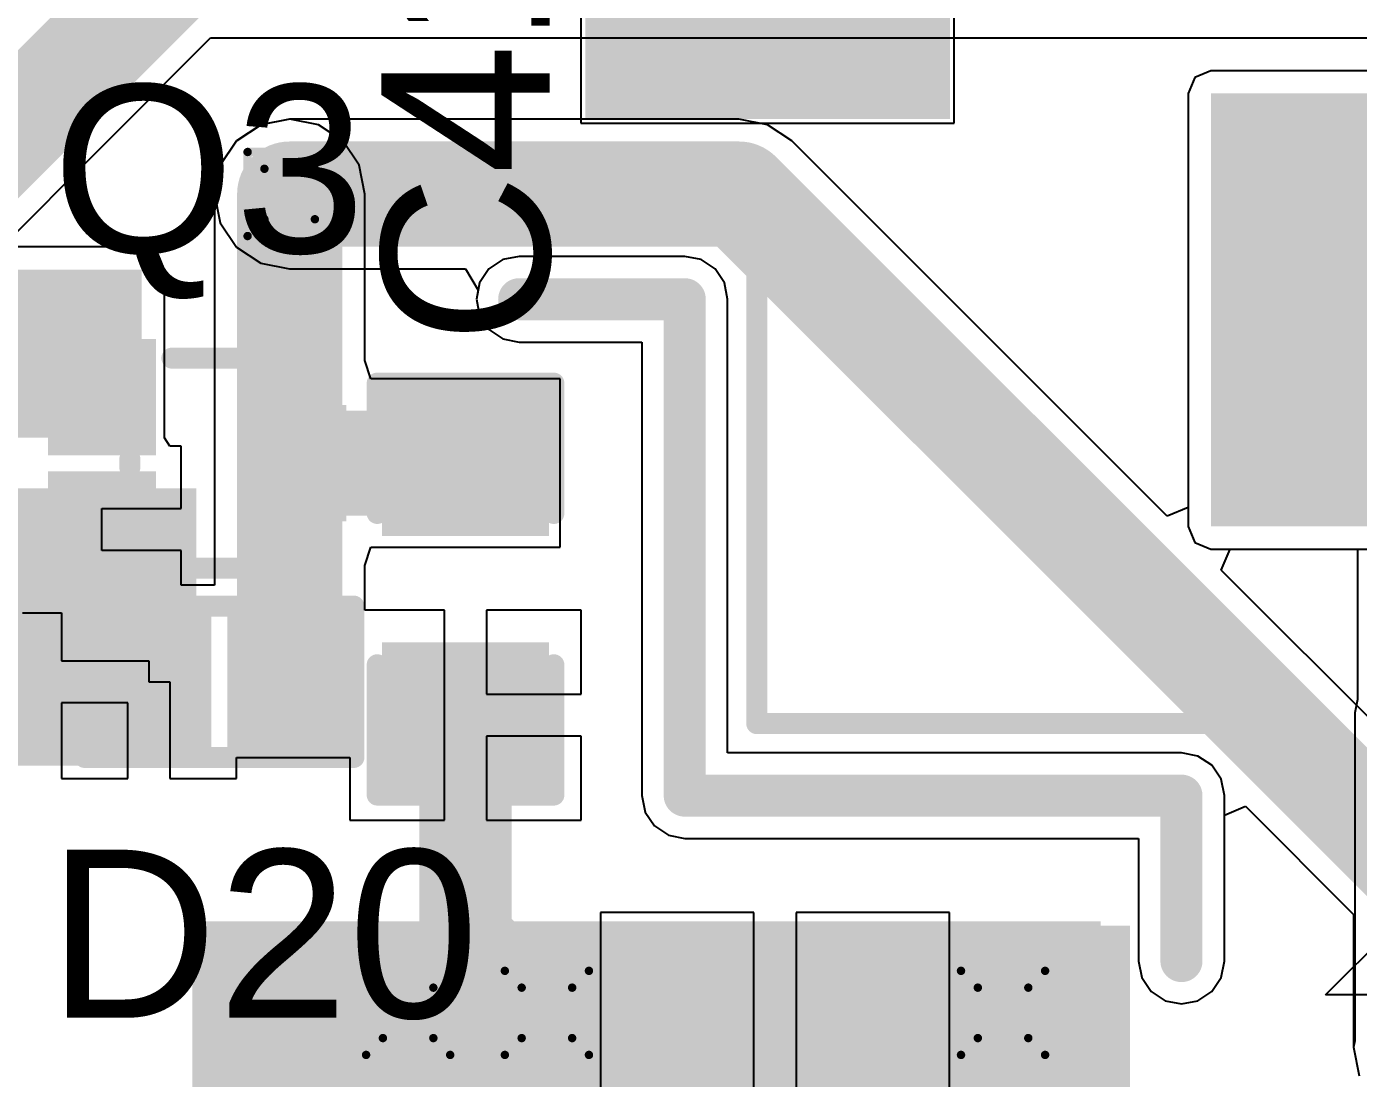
# Model space of a CAD drawing. Header units: inches. Extents: x -0.3 to 9.9, y -0.4 to 5.
# Drawn here: x 0.0566 to 0.3733, y 0.7066 to 0.9568 of the extents above; entities that cross this region are included whole.
import ezdxf

# ---------------------------------------------------------------- set-up
doc = ezdxf.new("R2010")
doc.units = ezdxf.units.IN
doc.header["$MEASUREMENT"] = 0
for name, color, linetype in [('Bottom Layer', 5, 'Continuous'), ('Bottom Solder', 6, 'Continuous'), ('Drill Drawing', 1, 'Continuous'), ('Keep-Out Layer', 6, 'Continuous'), ('Top Layer', 1, 'Continuous'), ('Top Overlay', 2, 'Continuous'), ('Top Paste', 8, 'Continuous'), ('Top Solder', 216, 'Continuous'), ('Via Holes', 16, 'Continuous')]:
    doc.layers.add(name, color=color, linetype=linetype)
doc.styles.add('Arial', font='', dxfattribs={"height": 0.2})
doc.styles.get('Arial').set_extended_font_data('Arial')

# ---------------------------------------------------------------- blocks, each defined once
blk = doc.blocks.new('25SVPF47M_34')
at = {"layer": 'Top Layer'}
for points in [[(-0.04134, -0.0315), (-0.17913, -0.0315), (-0.17913, 0.0315), (-0.04134, 0.0315)], [(0.17913, -0.0315), (0.04134, -0.0315), (0.04134, 0.0315), (0.17913, 0.0315)]]:
    blk.add_hatch(color=1, dxfattribs=at).paths.add_polyline_path(points)
at = {"layer": 'Top Paste'}
for points in [[(-0.04134, -0.0315), (-0.17913, -0.0315), (-0.17913, 0.0315), (-0.04134, 0.0315)], [(0.17913, -0.0315), (0.04134, -0.0315), (0.04134, 0.0315), (0.17913, 0.0315)]]:
    blk.add_hatch(color=8, dxfattribs=at).paths.add_polyline_path(points)
at = {"layer": 'Top Solder'}
for points in [[(-0.03734, -0.0355), (-0.18313, -0.0355), (-0.18313, 0.0355), (-0.03734, 0.0355)], [(0.18313, -0.0355), (0.03734, -0.0355), (0.03734, 0.0355), (0.18313, 0.0355)]]:
    blk.add_hatch(color=216, dxfattribs=at).paths.add_polyline_path(points)
at = {"layer": 'Top Overlay'}
for points in [[(-0.09449, 0.13386, 0.00787, 0.00787, 0), (-0.13386, 0.09449, 0.00787, 0.00787, 0)], [(-0.09449, 0.13386, 0.00787, 0.00787, 0), (0.13386, 0.13386, 0.00787, 0.00787, 0)], [(0.13386, 0.13386, 0.00787, 0.00787, 0), (0.13386, 0.04626, 0.00787, 0.00787, 0)], [(-0.13386, 0.09449, 0.00787, 0.00787, 0), (-0.13386, 0.04626, 0.00787, 0.00787, 0)], [(-0.153, 0.064, 0.005, 0.005, 0), (-0.153, 0.043, 0.005, 0.005, 0)], [(-0.162, 0.053, 0.005, 0.005, 0), (-0.144, 0.053, 0.005, 0.005, 0)], [(-0.13386, -0.04626, 0.00787, 0.00787, 0), (-0.13386, -0.09449, 0.00787, 0.00787, 0)], [(0.13386, -0.04626, 0.00787, 0.00787, 0), (0.13386, -0.13386, 0.00787, 0.00787, 0)], [(-0.13386, -0.09449, 0.00787, 0.00787, 0), (-0.09449, -0.13386, 0.00787, 0.00787, 0)], [(-0.09449, -0.13386, 0.00787, 0.00787, 0), (0.13386, -0.13386, 0.00787, 0.00787, 0)]]:
    blk.add_lwpolyline(points, format="xyseb", dxfattribs=at)
for points in [[(-0.09646, 0.13386, 0.00394, 0.00394, 1), (-0.09252, 0.13386, 0.00394, 0.00394, 1)], [(-0.09646, 0.13386, 0.00394, 0.00394, 1), (-0.09252, 0.13386, 0.00394, 0.00394, 1)], [(0.13189, 0.13386, 0.00394, 0.00394, 1), (0.13583, 0.13386, 0.00394, 0.00394, 1)], [(0.13189, 0.13386, 0.00394, 0.00394, 1), (0.13583, 0.13386, 0.00394, 0.00394, 1)], [(-0.13583, 0.09449, 0.00394, 0.00394, 1), (-0.13189, 0.09449, 0.00394, 0.00394, 1)], [(-0.13583, 0.09449, 0.00394, 0.00394, 1), (-0.13189, 0.09449, 0.00394, 0.00394, 1)], [(-0.15425, 0.064, 0.0025, 0.0025, 1), (-0.15175, 0.064, 0.0025, 0.0025, 1)], [(-0.16325, 0.053, 0.0025, 0.0025, 1), (-0.16075, 0.053, 0.0025, 0.0025, 1)], [(-0.14525, 0.053, 0.0025, 0.0025, 1), (-0.14275, 0.053, 0.0025, 0.0025, 1)], [(-0.13583, 0.04626, 0.00394, 0.00394, 1), (-0.13189, 0.04626, 0.00394, 0.00394, 1)], [(0.13189, 0.04626, 0.00394, 0.00394, 1), (0.13583, 0.04626, 0.00394, 0.00394, 1)], [(-0.15425, 0.043, 0.0025, 0.0025, 1), (-0.15175, 0.043, 0.0025, 0.0025, 1)], [(-0.13583, -0.04626, 0.00394, 0.00394, 1), (-0.13189, -0.04626, 0.00394, 0.00394, 1)], [(0.13189, -0.04626, 0.00394, 0.00394, 1), (0.13583, -0.04626, 0.00394, 0.00394, 1)], [(-0.13583, -0.09449, 0.00394, 0.00394, 1), (-0.13189, -0.09449, 0.00394, 0.00394, 1)], [(-0.13583, -0.09449, 0.00394, 0.00394, 1), (-0.13189, -0.09449, 0.00394, 0.00394, 1)], [(-0.09646, -0.13386, 0.00394, 0.00394, 1), (-0.09252, -0.13386, 0.00394, 0.00394, 1)], [(-0.09646, -0.13386, 0.00394, 0.00394, 1), (-0.09252, -0.13386, 0.00394, 0.00394, 1)], [(0.13189, -0.13386, 0.00394, 0.00394, 1), (0.13583, -0.13386, 0.00394, 0.00394, 1)], [(0.13189, -0.13386, 0.00394, 0.00394, 1), (0.13583, -0.13386, 0.00394, 0.00394, 1)]]:
    blk.add_lwpolyline(points, format="xyseb", close=True, dxfattribs=at)
blk = doc.blocks.new('SIM7000A_35')
at = {"layer": 'Keep-Out Layer'}
blk.add_hatch(color=6, dxfattribs=at).paths.add_polyline_path([(-0.42807, 0.265), (-0.32507, 0.265), (-0.32507, 0.367), (-0.42807, 0.367)])
at = {"layer": 'Top Layer'}
blk.add_hatch(color=1, dxfattribs=at).paths.add_polyline_path([(-0.30276, 0.51181), (-0.30276, 0.43307), (-0.32717, 0.43307), (-0.32717, 0.51181)])
at = {"layer": 'Top Paste'}
blk.add_hatch(color=8, dxfattribs=at).paths.add_polyline_path([(-0.30276, 0.51181), (-0.30276, 0.43307), (-0.32717, 0.43307), (-0.32717, 0.51181)])
at = {"layer": 'Top Solder'}
blk.add_hatch(color=216, dxfattribs=at).paths.add_polyline_path([(-0.29876, 0.51581), (-0.29876, 0.42907), (-0.33117, 0.42907), (-0.33117, 0.51581)])
at = {"layer": 'Keep-Out Layer'}
for points in [[(-0.37402, 0.5315, 0.01, 0.01, 0), (-0.37402, 0.49213, 0.01, 0.01, 0)], [(-0.49213, 0.49213, 0.01, 0.01, 0), (-0.37402, 0.49213, 0.01, 0.01, 0)], [(-0.49213, 0.49213, 0.01, 0.01, 0), (-0.49213, 0.37402, 0.01, 0.01, 0)], [(-0.5315, 0.37402, 0.01, 0.01, 0), (-0.49213, 0.37402, 0.01, 0.01, 0)]]:
    blk.add_lwpolyline(points, format="xyseb", dxfattribs=at)
for points in [[(-0.37652, 0.5315, 0.005, 0.005, 1), (-0.37152, 0.5315, 0.005, 0.005, 1)], [(-0.49463, 0.49213, 0.005, 0.005, 1), (-0.48963, 0.49213, 0.005, 0.005, 1)], [(-0.49463, 0.49213, 0.005, 0.005, 1), (-0.48963, 0.49213, 0.005, 0.005, 1)], [(-0.37652, 0.49213, 0.005, 0.005, 1), (-0.37152, 0.49213, 0.005, 0.005, 1)], [(-0.37652, 0.49213, 0.005, 0.005, 1), (-0.37152, 0.49213, 0.005, 0.005, 1)], [(-0.534, 0.37402, 0.005, 0.005, 1), (-0.529, 0.37402, 0.005, 0.005, 1)], [(-0.49463, 0.37402, 0.005, 0.005, 1), (-0.48963, 0.37402, 0.005, 0.005, 1)], [(-0.49463, 0.37402, 0.005, 0.005, 1), (-0.48963, 0.37402, 0.005, 0.005, 1)]]:
    blk.add_lwpolyline(points, format="xyseb", close=True, dxfattribs=at)
at = {"layer": 'Top Overlay'}
for p, q in [((-0.53954, 0.33978), (-0.51454, 0.31478)), ((-0.53954, 0.28978), (-0.53954, 0.33978))]:
    blk.add_line(p, q, dxfattribs=at)
for points in [[(-0.475, 0.475, 0.005, 0.005, 0), (-0.342, 0.475, 0.005, 0.005, 0)], [(-0.475, 0.475, 0.005, 0.005, 0), (-0.475, 0.341, 0.005, 0.005, 0)]]:
    blk.add_lwpolyline(points, format="xyseb", dxfattribs=at)
for points in [[(-0.47625, 0.475, 0.0025, 0.0025, 1), (-0.47375, 0.475, 0.0025, 0.0025, 1)], [(-0.47625, 0.475, 0.0025, 0.0025, 1), (-0.47375, 0.475, 0.0025, 0.0025, 1)], [(-0.34325, 0.475, 0.0025, 0.0025, 1), (-0.34075, 0.475, 0.0025, 0.0025, 1)], [(-0.47625, 0.341, 0.0025, 0.0025, 1), (-0.47375, 0.341, 0.0025, 0.0025, 1)]]:
    blk.add_lwpolyline(points, format="xyseb", close=True, dxfattribs=at)
blk = doc.blocks.new('SOT_723_105')
at = {"layer": 'Top Layer'}
for points in [[(-0.00984, 0.0315), (0.00984, 0.0315), (0.00984, 0.01378), (-0.00984, 0.01378)], [(-0.02559, -0.01378), (-0.00591, -0.01378), (-0.00591, -0.0315), (-0.02559, -0.0315)], [(0.00591, -0.01378), (0.02559, -0.01378), (0.02559, -0.0315), (0.00591, -0.0315)]]:
    blk.add_hatch(color=1, dxfattribs=at).paths.add_polyline_path(points)
at = {"layer": 'Top Paste'}
for points in [[(-0.00984, 0.0315), (0.00984, 0.0315), (0.00984, 0.01378), (-0.00984, 0.01378)], [(-0.02559, -0.01378), (-0.00591, -0.01378), (-0.00591, -0.0315), (-0.02559, -0.0315)], [(0.00591, -0.01378), (0.02559, -0.01378), (0.02559, -0.0315), (0.00591, -0.0315)]]:
    blk.add_hatch(color=8, dxfattribs=at).paths.add_polyline_path(points)
at = {"layer": 'Top Solder'}
for points in [[(-0.01384, 0.0355), (0.01384, 0.0355), (0.01384, 0.00978), (-0.01384, 0.00978)], [(-0.02959, -0.00978), (-0.00191, -0.00978), (-0.00191, -0.0355), (-0.02959, -0.0355)], [(0.00191, -0.00978), (0.02959, -0.00978), (0.02959, -0.0355), (0.00191, -0.0355)]]:
    blk.add_hatch(color=216, dxfattribs=at).paths.add_polyline_path(points)
at = {"layer": 'Top Overlay'}
for points in [[(-0.015, 0.025, 0.005, 0.005, 0), (-0.025, 0.025, 0.005, 0.005, 0)], [(-0.025, -0.006, 0.005, 0.005, 0), (-0.025, 0.025, 0.005, 0.005, 0)], [(-0.015, 0.025, 0.005, 0.005, 0), (-0.025, 0.025, 0.005, 0.005, 0)], [(-0.025, -0.006, 0.005, 0.005, 0), (-0.025, 0.025, 0.005, 0.005, 0)], [(0.025, 0.025, 0.005, 0.005, 0), (0.015, 0.025, 0.005, 0.005, 0)], [(0.025, -0.006, 0.005, 0.005, 0), (0.025, 0.025, 0.005, 0.005, 0)], [(-0.032, -0.021, 0.005, 0.005, 0), (-0.037, -0.016, 0.005, 0.005, 0)], [(-0.037, -0.026, 0.005, 0.005, 0), (-0.037, -0.016, 0.005, 0.005, 0)], [(0.001, -0.016, 0.005, 0.005, 0), (-0.001, -0.016, 0.005, 0.005, 0)], [(-0.037, -0.026, 0.005, 0.005, 0), (-0.032, -0.021, 0.005, 0.005, 0)]]:
    blk.add_lwpolyline(points, format="xyseb", dxfattribs=at)
for points in [[(-0.02625, 0.025, 0.0025, 0.0025, 1), (-0.02375, 0.025, 0.0025, 0.0025, 1)], [(-0.02625, 0.025, 0.0025, 0.0025, 1), (-0.02375, 0.025, 0.0025, 0.0025, 1)], [(-0.02625, 0.025, 0.0025, 0.0025, 1), (-0.02375, 0.025, 0.0025, 0.0025, 1)], [(-0.02625, 0.025, 0.0025, 0.0025, 1), (-0.02375, 0.025, 0.0025, 0.0025, 1)], [(-0.01625, 0.025, 0.0025, 0.0025, 1), (-0.01375, 0.025, 0.0025, 0.0025, 1)], [(-0.01625, 0.025, 0.0025, 0.0025, 1), (-0.01375, 0.025, 0.0025, 0.0025, 1)], [(0.01375, 0.025, 0.0025, 0.0025, 1), (0.01625, 0.025, 0.0025, 0.0025, 1)], [(0.02375, 0.025, 0.0025, 0.0025, 1), (0.02625, 0.025, 0.0025, 0.0025, 1)], [(0.02375, 0.025, 0.0025, 0.0025, 1), (0.02625, 0.025, 0.0025, 0.0025, 1)], [(-0.02625, -0.006, 0.0025, 0.0025, 1), (-0.02375, -0.006, 0.0025, 0.0025, 1)], [(-0.02625, -0.006, 0.0025, 0.0025, 1), (-0.02375, -0.006, 0.0025, 0.0025, 1)], [(0.02375, -0.006, 0.0025, 0.0025, 1), (0.02625, -0.006, 0.0025, 0.0025, 1)], [(-0.03825, -0.016, 0.0025, 0.0025, 1), (-0.03575, -0.016, 0.0025, 0.0025, 1)], [(-0.03825, -0.016, 0.0025, 0.0025, 1), (-0.03575, -0.016, 0.0025, 0.0025, 1)], [(-0.00225, -0.016, 0.0025, 0.0025, 1), (0.00025, -0.016, 0.0025, 0.0025, 1)], [(-0.00025, -0.016, 0.0025, 0.0025, 1), (0.00225, -0.016, 0.0025, 0.0025, 1)], [(-0.03325, -0.021, 0.0025, 0.0025, 1), (-0.03075, -0.021, 0.0025, 0.0025, 1)], [(-0.03325, -0.021, 0.0025, 0.0025, 1), (-0.03075, -0.021, 0.0025, 0.0025, 1)], [(-0.03825, -0.026, 0.0025, 0.0025, 1), (-0.03575, -0.026, 0.0025, 0.0025, 1)], [(-0.03825, -0.026, 0.0025, 0.0025, 1), (-0.03575, -0.026, 0.0025, 0.0025, 1)]]:
    blk.add_lwpolyline(points, format="xyseb", close=True, dxfattribs=at)
blk = doc.blocks.new('DFN1006_2L__149')
at = {"layer": 'Top Layer'}
for points in [[(-0.02756, 0.01299), (-0.00591, 0.01299), (-0.00591, -0.01299), (-0.02756, -0.01299)], [(0.00591, 0.01299), (0.02756, 0.01299), (0.02756, -0.01299), (0.00591, -0.01299)]]:
    blk.add_hatch(color=1, dxfattribs=at).paths.add_polyline_path(points)
at = {"layer": 'Top Overlay'}
blk.add_hatch(color=2, dxfattribs=at).paths.add_polyline_path([(-0.04499, -0.02), (-0.03199, -0.02), (-0.03199, 0.02), (-0.04499, 0.02)])
at = {"layer": 'Top Paste'}
for points in [[(-0.02756, 0.01299), (-0.00591, 0.01299), (-0.00591, -0.01299), (-0.02756, -0.01299)], [(0.00591, 0.01299), (0.02756, 0.01299), (0.02756, -0.01299), (0.00591, -0.01299)]]:
    blk.add_hatch(color=8, dxfattribs=at).paths.add_polyline_path(points)
at = {"layer": 'Top Solder'}
for points in [[(-0.03156, 0.01699), (-0.00191, 0.01699), (-0.00191, -0.01699), (-0.03156, -0.01699)], [(0.00191, 0.01699), (0.03156, 0.01699), (0.03156, -0.01699), (0.00191, -0.01699)]]:
    blk.add_hatch(color=216, dxfattribs=at).paths.add_polyline_path(points)
at = {"layer": 'Top Overlay'}
for points in [[(-0.032, -0.018, 0.005, 0.005, 0), (-0.032, 0.018, 0.005, 0.005, 0)], [(-0.032, 0.018, 0.005, 0.005, 0), (0.032, 0.018, 0.005, 0.005, 0)], [(0.032, -0.018, 0.005, 0.005, 0), (0.032, 0.018, 0.005, 0.005, 0)], [(-0.032, -0.018, 0.005, 0.005, 0), (0.032, -0.018, 0.005, 0.005, 0)]]:
    blk.add_lwpolyline(points, format="xyseb", dxfattribs=at)
for points in [[(-0.03325, 0.018, 0.0025, 0.0025, 1), (-0.03075, 0.018, 0.0025, 0.0025, 1)], [(-0.03325, 0.018, 0.0025, 0.0025, 1), (-0.03075, 0.018, 0.0025, 0.0025, 1)], [(0.03075, 0.018, 0.0025, 0.0025, 1), (0.03325, 0.018, 0.0025, 0.0025, 1)], [(0.03075, 0.018, 0.0025, 0.0025, 1), (0.03325, 0.018, 0.0025, 0.0025, 1)], [(-0.03325, -0.018, 0.0025, 0.0025, 1), (-0.03075, -0.018, 0.0025, 0.0025, 1)], [(-0.03325, -0.018, 0.0025, 0.0025, 1), (-0.03075, -0.018, 0.0025, 0.0025, 1)], [(0.03075, -0.018, 0.0025, 0.0025, 1), (0.03325, -0.018, 0.0025, 0.0025, 1)], [(0.03075, -0.018, 0.0025, 0.0025, 1), (0.03325, -0.018, 0.0025, 0.0025, 1)]]:
    blk.add_lwpolyline(points, format="xyseb", close=True, dxfattribs=at)
blk = doc.blocks.new('C___0603_179')
at = {"layer": 'Top Layer'}
for points in [[(-0.015, 0.0175), (-0.015, -0.0175), (-0.045, -0.0175), (-0.045, 0.0175)], [(0.045, 0.0175), (0.045, -0.0175), (0.015, -0.0175), (0.015, 0.0175)]]:
    blk.add_hatch(color=1, dxfattribs=at).paths.add_polyline_path(points)
at = {"layer": 'Top Paste'}
for points in [[(-0.015, 0.0175), (-0.015, -0.0175), (-0.045, -0.0175), (-0.045, 0.0175)], [(0.045, 0.0175), (0.045, -0.0175), (0.015, -0.0175), (0.015, 0.0175)]]:
    blk.add_hatch(color=8, dxfattribs=at).paths.add_polyline_path(points)
at = {"layer": 'Top Solder'}
for points in [[(-0.01264, 0.01986), (-0.01264, -0.01986), (-0.04736, -0.01986), (-0.04736, 0.01986)], [(0.04736, 0.01986), (0.04736, -0.01986), (0.01264, -0.01986), (0.01264, 0.01986)]]:
    blk.add_hatch(color=216, dxfattribs=at).paths.add_polyline_path(points)
at = {"layer": 'Top Overlay'}
for points in [[(-0.049, 0.021, 0.005, 0.005, 0), (-0.049, -0.021, 0.005, 0.005, 0)], [(-0.049, 0.021, 0.005, 0.005, 0), (-0.018, 0.021, 0.005, 0.005, 0)], [(0.018, 0.021, 0.005, 0.005, 0), (0.049, 0.021, 0.005, 0.005, 0)], [(0.049, 0.021, 0.005, 0.005, 0), (0.049, -0.021, 0.005, 0.005, 0)], [(-0.049, -0.021, 0.005, 0.005, 0), (-0.018, -0.021, 0.005, 0.005, 0)], [(0.018, -0.021, 0.005, 0.005, 0), (0.049, -0.021, 0.005, 0.005, 0)]]:
    blk.add_lwpolyline(points, format="xyseb", dxfattribs=at)
for points in [[(-0.05025, 0.021, 0.0025, 0.0025, 1), (-0.04775, 0.021, 0.0025, 0.0025, 1)], [(-0.05025, 0.021, 0.0025, 0.0025, 1), (-0.04775, 0.021, 0.0025, 0.0025, 1)], [(-0.01925, 0.021, 0.0025, 0.0025, 1), (-0.01675, 0.021, 0.0025, 0.0025, 1)], [(0.01675, 0.021, 0.0025, 0.0025, 1), (0.01925, 0.021, 0.0025, 0.0025, 1)], [(0.04775, 0.021, 0.0025, 0.0025, 1), (0.05025, 0.021, 0.0025, 0.0025, 1)], [(0.04775, 0.021, 0.0025, 0.0025, 1), (0.05025, 0.021, 0.0025, 0.0025, 1)], [(-0.05025, -0.021, 0.0025, 0.0025, 1), (-0.04775, -0.021, 0.0025, 0.0025, 1)], [(-0.05025, -0.021, 0.0025, 0.0025, 1), (-0.04775, -0.021, 0.0025, 0.0025, 1)], [(-0.01925, -0.021, 0.0025, 0.0025, 1), (-0.01675, -0.021, 0.0025, 0.0025, 1)], [(0.01675, -0.021, 0.0025, 0.0025, 1), (0.01925, -0.021, 0.0025, 0.0025, 1)], [(0.04775, -0.021, 0.0025, 0.0025, 1), (0.05025, -0.021, 0.0025, 0.0025, 1)], [(0.04775, -0.021, 0.0025, 0.0025, 1), (0.05025, -0.021, 0.0025, 0.0025, 1)]]:
    blk.add_lwpolyline(points, format="xyseb", close=True, dxfattribs=at)

msp = doc.modelspace()

# ---------------------------------------------------------------- hatches: boundary and pattern name
at = {"layer": 'Bottom Layer'}
h = msp.add_hatch(color=5, dxfattribs=at)
edge = h.paths.add_edge_path()
edge.add_arc((0.11918, 0.917), 0.01181, 0, 360)
msp.add_hatch(color=5, dxfattribs=at).paths.add_polyline_path([(0.099, 0.59795), (0.312, 0.59795), (0.312, 0.74395), (0.099, 0.74395)])
h = msp.add_hatch(color=5, dxfattribs=at)
edge = h.paths.add_edge_path()
edge.add_arc((0.14735, 0.72217), 0.01181, 0, 360)
h = msp.add_hatch(color=5, dxfattribs=at)
edge = h.paths.add_edge_path()
edge.add_arc((0.18035, 0.72217), 0.01181, 0, 360)
h = msp.add_hatch(color=5, dxfattribs=at)
edge = h.paths.add_edge_path()
edge.add_arc((0.28882, 0.72217), 0.01181, 0, 360)
at = {"layer": 'Bottom Solder'}
h = msp.add_hatch(color=6, dxfattribs=at)
edge = h.paths.add_edge_path()
edge.add_arc((0.11918, 0.917), 0.00591, 0, 360)
h = msp.add_hatch(color=6, dxfattribs=at)
edge = h.paths.add_edge_path()
edge.add_arc((0.14735, 0.72217), 0.00591, 0, 360)
h = msp.add_hatch(color=6, dxfattribs=at)
edge = h.paths.add_edge_path()
edge.add_arc((0.18035, 0.72217), 0.00591, 0, 360)
h = msp.add_hatch(color=6, dxfattribs=at)
edge = h.paths.add_edge_path()
edge.add_arc((0.28882, 0.72217), 0.00591, 0, 360)
at = {"layer": 'Top Layer'}
h = msp.add_hatch(color=1, dxfattribs=at)
edge = h.paths.add_edge_path()
edge.add_arc((0.11918, 0.917), 0.01181, 0, 360)
for points in [[(-0.04054, 0.859), (0.084, 0.859), (0.084, 0.899), (-0.04054, 0.899)], [(0.01, 0.781), (0.097, 0.781), (0.097, 0.847), (0.01, 0.847)], [(0.096, 0.587), (0.319, 0.587), (0.319, 0.74295), (0.096, 0.74295)]]:
    msp.add_hatch(color=1, dxfattribs=at).paths.add_polyline_path(points)
h = msp.add_hatch(color=1, dxfattribs=at)
edge = h.paths.add_edge_path()
edge.add_arc((0.14735, 0.72217), 0.01181, 0, 360)
h = msp.add_hatch(color=1, dxfattribs=at)
edge = h.paths.add_edge_path()
edge.add_arc((0.18035, 0.72217), 0.01181, 0, 360)
h = msp.add_hatch(color=1, dxfattribs=at)
edge = h.paths.add_edge_path()
edge.add_arc((0.28882, 0.72217), 0.01181, 0, 360)
at = {"layer": 'Top Solder'}
h = msp.add_hatch(color=216, dxfattribs=at)
edge = h.paths.add_edge_path()
edge.add_arc((0.11918, 0.917), 0.00591, 0, 360)
h = msp.add_hatch(color=216, dxfattribs=at)
edge = h.paths.add_edge_path()
edge.add_arc((0.14735, 0.72217), 0.00591, 0, 360)
h = msp.add_hatch(color=216, dxfattribs=at)
edge = h.paths.add_edge_path()
edge.add_arc((0.18035, 0.72217), 0.00591, 0, 360)
h = msp.add_hatch(color=216, dxfattribs=at)
edge = h.paths.add_edge_path()
edge.add_arc((0.28882, 0.72217), 0.00591, 0, 360)
at = {"layer": 'Via Holes'}
h = msp.add_hatch(color=7, dxfattribs=at)
edge = h.paths.add_edge_path()
edge.add_arc((0.11918, 0.917), 0.00591, 0, 360)
h = msp.add_hatch(color=7, dxfattribs=at)
edge = h.paths.add_edge_path()
edge.add_arc((0.14735, 0.72217), 0.00591, 0, 360)
h = msp.add_hatch(color=7, dxfattribs=at)
edge = h.paths.add_edge_path()
edge.add_arc((0.18035, 0.72217), 0.00591, 0, 360)
h = msp.add_hatch(color=7, dxfattribs=at)
edge = h.paths.add_edge_path()
edge.add_arc((0.28882, 0.72217), 0.00591, 0, 360)

# ---------------------------------------------------------------- linework, layer by layer
at = {"layer": 'Bottom Layer'}
for p, q in [((-0.016, 0.83777), (0.10039, 0.95416)), ((0.10039, 0.95416), (0.74161, 0.95416)), ((0.33444, 0.94475), (0.33285, 0.94092)), ((0.33826, 0.94633), (0.33444, 0.94475)), ((0.44026, 0.94633), (0.33826, 0.94633)), ((0.33285, 0.94092), (0.33285, 0.84245)), ((0.11918, 0.93484), (0.11235, 0.93348)), ((0.226, 0.93484), (0.11918, 0.93484)), ((0.23283, 0.93348), (0.226, 0.93484)), ((0.11235, 0.93348), (0.10656, 0.92962)), ((0.23862, 0.92962), (0.23283, 0.93348)), ((0.10656, 0.92962), (0.10269, 0.92383)), ((0.32785, 0.84038), (0.23862, 0.92962)), ((0.10269, 0.92383), (0.10133, 0.917)), ((0.10133, 0.917), (0.10269, 0.91017)), ((0.10269, 0.91017), (0.10656, 0.90438)), ((0.10656, 0.90438), (0.11235, 0.90052)), ((0.11235, 0.90052), (0.11918, 0.89916)), ((0.11918, 0.89916), (0.16099, 0.89916)), ((0.16099, 0.89916), (0.16401, 0.89416)), ((0.16401, 0.89416), (0.16357, 0.89197)), ((0.16357, 0.89197), (0.16435, 0.88807)), ((0.16435, 0.88807), (0.16656, 0.88476)), ((0.16656, 0.88476), (0.16987, 0.88255)), ((0.16987, 0.88255), (0.17377, 0.88178)), ((0.17377, 0.88178), (0.20294, 0.88178)), ((0.20294, 0.88178), (0.20294, 0.77386)), ((0.33285, 0.84245), (0.32785, 0.84038)), ((0.34072, 0.82751), (0.3428, 0.83251)), ((0.3428, 0.83251), (0.44026, 0.83251)), ((0.40262, 0.76562), (0.34072, 0.82751)), ((0.20294, 0.77386), (0.20372, 0.76996)), ((0.20372, 0.76996), (0.20593, 0.76665)), ((0.34144, 0.76925), (0.34644, 0.77132)), ((0.34644, 0.77132), (0.37216, 0.74561)), ((0.20593, 0.76665), (0.20924, 0.76444)), ((0.34144, 0.73449), (0.34144, 0.76925)), ((0.20924, 0.76444), (0.21314, 0.76367)), ((0.21314, 0.76367), (0.32105, 0.76367)), ((0.32105, 0.76367), (0.32105, 0.73449)), ((0.37216, 0.74561), (0.37216, 0.714)), ((0.32105, 0.73449), (0.32183, 0.73059)), ((0.34067, 0.73059), (0.34144, 0.73449)), ((0.32183, 0.73059), (0.32404, 0.72728)), ((0.33846, 0.72728), (0.34067, 0.73059)), ((0.32404, 0.72728), (0.32735, 0.72507)), ((0.33515, 0.72507), (0.33846, 0.72728)), ((0.32735, 0.72507), (0.33125, 0.7243)), ((0.33125, 0.7243), (0.33515, 0.72507)), ((0.37216, 0.714), (0.37352, 0.70717))]:
    msp.add_line(p, q, dxfattribs=at)
for points in [[(-0.06, 0.819, 0.025, 0.025, 0), (0.093, 0.972, 0.025, 0.025, 0)], [(0.11918, 0.917, 0.025, 0.025, 0), (0.226, 0.917, 0.025, 0.025, 0)], [(0.226, 0.917, 0.025, 0.025, 0), (0.39, 0.753, 0.025, 0.025, 0)]]:
    msp.add_lwpolyline(points, format="xyseb", dxfattribs=at)
for points in [[(0.11293, 0.917, 0.0125, 0.0125, 1), (0.12543, 0.917, 0.0125, 0.0125, 1)], [(0.21975, 0.917, 0.0125, 0.0125, 1), (0.23225, 0.917, 0.0125, 0.0125, 1)], [(0.21975, 0.917, 0.0125, 0.0125, 1), (0.23225, 0.917, 0.0125, 0.0125, 1)]]:
    msp.add_lwpolyline(points, format="xyseb", close=True, dxfattribs=at)
at = {"layer": 'Drill Drawing'}
for points in [[(0.10918, 0.927, 0.002, 0.002, 0), (0.12918, 0.927, 0.002, 0.002, 0)], [(0.10918, 0.907, 0.002, 0.002, 0), (0.10918, 0.927, 0.002, 0.002, 0)], [(0.12918, 0.907, 0.002, 0.002, 0), (0.12918, 0.927, 0.002, 0.002, 0)], [(0.11318, 0.923, 0.002, 0.002, 0), (0.12518, 0.923, 0.002, 0.002, 0)], [(0.11318, 0.911, 0.002, 0.002, 0), (0.11318, 0.923, 0.002, 0.002, 0)], [(0.12518, 0.911, 0.002, 0.002, 0), (0.12518, 0.923, 0.002, 0.002, 0)], [(0.11318, 0.911, 0.002, 0.002, 0), (0.12518, 0.911, 0.002, 0.002, 0)], [(0.10918, 0.907, 0.002, 0.002, 0), (0.12918, 0.907, 0.002, 0.002, 0)], [(0.13735, 0.73217, 0.002, 0.002, 0), (0.15735, 0.73217, 0.002, 0.002, 0)], [(0.13735, 0.71217, 0.002, 0.002, 0), (0.13735, 0.73217, 0.002, 0.002, 0)], [(0.15735, 0.71217, 0.002, 0.002, 0), (0.15735, 0.73217, 0.002, 0.002, 0)], [(0.17035, 0.73217, 0.002, 0.002, 0), (0.19035, 0.73217, 0.002, 0.002, 0)], [(0.17035, 0.71217, 0.002, 0.002, 0), (0.17035, 0.73217, 0.002, 0.002, 0)], [(0.19035, 0.71217, 0.002, 0.002, 0), (0.19035, 0.73217, 0.002, 0.002, 0)], [(0.27882, 0.73217, 0.002, 0.002, 0), (0.29882, 0.73217, 0.002, 0.002, 0)], [(0.27882, 0.71217, 0.002, 0.002, 0), (0.27882, 0.73217, 0.002, 0.002, 0)], [(0.29882, 0.71217, 0.002, 0.002, 0), (0.29882, 0.73217, 0.002, 0.002, 0)], [(0.14135, 0.72817, 0.002, 0.002, 0), (0.15335, 0.72817, 0.002, 0.002, 0)], [(0.14135, 0.71617, 0.002, 0.002, 0), (0.14135, 0.72817, 0.002, 0.002, 0)], [(0.15335, 0.71617, 0.002, 0.002, 0), (0.15335, 0.72817, 0.002, 0.002, 0)], [(0.17435, 0.72817, 0.002, 0.002, 0), (0.18635, 0.72817, 0.002, 0.002, 0)], [(0.17435, 0.71617, 0.002, 0.002, 0), (0.17435, 0.72817, 0.002, 0.002, 0)], [(0.18635, 0.71617, 0.002, 0.002, 0), (0.18635, 0.72817, 0.002, 0.002, 0)], [(0.28282, 0.72817, 0.002, 0.002, 0), (0.29482, 0.72817, 0.002, 0.002, 0)], [(0.28282, 0.71617, 0.002, 0.002, 0), (0.28282, 0.72817, 0.002, 0.002, 0)], [(0.29482, 0.71617, 0.002, 0.002, 0), (0.29482, 0.72817, 0.002, 0.002, 0)], [(0.14135, 0.71617, 0.002, 0.002, 0), (0.15335, 0.71617, 0.002, 0.002, 0)], [(0.17435, 0.71617, 0.002, 0.002, 0), (0.18635, 0.71617, 0.002, 0.002, 0)], [(0.28282, 0.71617, 0.002, 0.002, 0), (0.29482, 0.71617, 0.002, 0.002, 0)], [(0.13735, 0.71217, 0.002, 0.002, 0), (0.15735, 0.71217, 0.002, 0.002, 0)], [(0.17035, 0.71217, 0.002, 0.002, 0), (0.19035, 0.71217, 0.002, 0.002, 0)], [(0.27882, 0.71217, 0.002, 0.002, 0), (0.29882, 0.71217, 0.002, 0.002, 0)]]:
    msp.add_lwpolyline(points, format="xyseb", dxfattribs=at)
for points in [[(0.10868, 0.927, 0.001, 0.001, 1), (0.10968, 0.927, 0.001, 0.001, 1)], [(0.10868, 0.927, 0.001, 0.001, 1), (0.10968, 0.927, 0.001, 0.001, 1)], [(0.12868, 0.927, 0.001, 0.001, 1), (0.12968, 0.927, 0.001, 0.001, 1)], [(0.12868, 0.927, 0.001, 0.001, 1), (0.12968, 0.927, 0.001, 0.001, 1)], [(0.11268, 0.923, 0.001, 0.001, 1), (0.11368, 0.923, 0.001, 0.001, 1)], [(0.11268, 0.923, 0.001, 0.001, 1), (0.11368, 0.923, 0.001, 0.001, 1)], [(0.12468, 0.923, 0.001, 0.001, 1), (0.12568, 0.923, 0.001, 0.001, 1)], [(0.12468, 0.923, 0.001, 0.001, 1), (0.12568, 0.923, 0.001, 0.001, 1)], [(0.11268, 0.911, 0.001, 0.001, 1), (0.11368, 0.911, 0.001, 0.001, 1)], [(0.11268, 0.911, 0.001, 0.001, 1), (0.11368, 0.911, 0.001, 0.001, 1)], [(0.12468, 0.911, 0.001, 0.001, 1), (0.12568, 0.911, 0.001, 0.001, 1)], [(0.12468, 0.911, 0.001, 0.001, 1), (0.12568, 0.911, 0.001, 0.001, 1)], [(0.10868, 0.907, 0.001, 0.001, 1), (0.10968, 0.907, 0.001, 0.001, 1)], [(0.10868, 0.907, 0.001, 0.001, 1), (0.10968, 0.907, 0.001, 0.001, 1)], [(0.12868, 0.907, 0.001, 0.001, 1), (0.12968, 0.907, 0.001, 0.001, 1)], [(0.12868, 0.907, 0.001, 0.001, 1), (0.12968, 0.907, 0.001, 0.001, 1)], [(0.13685, 0.73217, 0.001, 0.001, 1), (0.13785, 0.73217, 0.001, 0.001, 1)], [(0.13685, 0.73217, 0.001, 0.001, 1), (0.13785, 0.73217, 0.001, 0.001, 1)], [(0.15685, 0.73217, 0.001, 0.001, 1), (0.15785, 0.73217, 0.001, 0.001, 1)], [(0.15685, 0.73217, 0.001, 0.001, 1), (0.15785, 0.73217, 0.001, 0.001, 1)], [(0.16985, 0.73217, 0.001, 0.001, 1), (0.17085, 0.73217, 0.001, 0.001, 1)], [(0.16985, 0.73217, 0.001, 0.001, 1), (0.17085, 0.73217, 0.001, 0.001, 1)], [(0.18985, 0.73217, 0.001, 0.001, 1), (0.19085, 0.73217, 0.001, 0.001, 1)], [(0.18985, 0.73217, 0.001, 0.001, 1), (0.19085, 0.73217, 0.001, 0.001, 1)], [(0.27832, 0.73217, 0.001, 0.001, 1), (0.27932, 0.73217, 0.001, 0.001, 1)], [(0.27832, 0.73217, 0.001, 0.001, 1), (0.27932, 0.73217, 0.001, 0.001, 1)], [(0.29832, 0.73217, 0.001, 0.001, 1), (0.29932, 0.73217, 0.001, 0.001, 1)], [(0.29832, 0.73217, 0.001, 0.001, 1), (0.29932, 0.73217, 0.001, 0.001, 1)], [(0.14085, 0.72817, 0.001, 0.001, 1), (0.14185, 0.72817, 0.001, 0.001, 1)], [(0.14085, 0.72817, 0.001, 0.001, 1), (0.14185, 0.72817, 0.001, 0.001, 1)], [(0.15285, 0.72817, 0.001, 0.001, 1), (0.15385, 0.72817, 0.001, 0.001, 1)], [(0.15285, 0.72817, 0.001, 0.001, 1), (0.15385, 0.72817, 0.001, 0.001, 1)], [(0.17385, 0.72817, 0.001, 0.001, 1), (0.17485, 0.72817, 0.001, 0.001, 1)], [(0.17385, 0.72817, 0.001, 0.001, 1), (0.17485, 0.72817, 0.001, 0.001, 1)], [(0.18585, 0.72817, 0.001, 0.001, 1), (0.18685, 0.72817, 0.001, 0.001, 1)], [(0.18585, 0.72817, 0.001, 0.001, 1), (0.18685, 0.72817, 0.001, 0.001, 1)], [(0.28232, 0.72817, 0.001, 0.001, 1), (0.28332, 0.72817, 0.001, 0.001, 1)], [(0.28232, 0.72817, 0.001, 0.001, 1), (0.28332, 0.72817, 0.001, 0.001, 1)], [(0.29432, 0.72817, 0.001, 0.001, 1), (0.29532, 0.72817, 0.001, 0.001, 1)], [(0.29432, 0.72817, 0.001, 0.001, 1), (0.29532, 0.72817, 0.001, 0.001, 1)], [(0.14085, 0.71617, 0.001, 0.001, 1), (0.14185, 0.71617, 0.001, 0.001, 1)], [(0.14085, 0.71617, 0.001, 0.001, 1), (0.14185, 0.71617, 0.001, 0.001, 1)], [(0.15285, 0.71617, 0.001, 0.001, 1), (0.15385, 0.71617, 0.001, 0.001, 1)], [(0.15285, 0.71617, 0.001, 0.001, 1), (0.15385, 0.71617, 0.001, 0.001, 1)], [(0.17385, 0.71617, 0.001, 0.001, 1), (0.17485, 0.71617, 0.001, 0.001, 1)], [(0.17385, 0.71617, 0.001, 0.001, 1), (0.17485, 0.71617, 0.001, 0.001, 1)], [(0.18585, 0.71617, 0.001, 0.001, 1), (0.18685, 0.71617, 0.001, 0.001, 1)], [(0.18585, 0.71617, 0.001, 0.001, 1), (0.18685, 0.71617, 0.001, 0.001, 1)], [(0.28232, 0.71617, 0.001, 0.001, 1), (0.28332, 0.71617, 0.001, 0.001, 1)], [(0.28232, 0.71617, 0.001, 0.001, 1), (0.28332, 0.71617, 0.001, 0.001, 1)], [(0.29432, 0.71617, 0.001, 0.001, 1), (0.29532, 0.71617, 0.001, 0.001, 1)], [(0.29432, 0.71617, 0.001, 0.001, 1), (0.29532, 0.71617, 0.001, 0.001, 1)], [(0.13685, 0.71217, 0.001, 0.001, 1), (0.13785, 0.71217, 0.001, 0.001, 1)], [(0.13685, 0.71217, 0.001, 0.001, 1), (0.13785, 0.71217, 0.001, 0.001, 1)], [(0.15685, 0.71217, 0.001, 0.001, 1), (0.15785, 0.71217, 0.001, 0.001, 1)], [(0.15685, 0.71217, 0.001, 0.001, 1), (0.15785, 0.71217, 0.001, 0.001, 1)], [(0.16985, 0.71217, 0.001, 0.001, 1), (0.17085, 0.71217, 0.001, 0.001, 1)], [(0.16985, 0.71217, 0.001, 0.001, 1), (0.17085, 0.71217, 0.001, 0.001, 1)], [(0.18985, 0.71217, 0.001, 0.001, 1), (0.19085, 0.71217, 0.001, 0.001, 1)], [(0.18985, 0.71217, 0.001, 0.001, 1), (0.19085, 0.71217, 0.001, 0.001, 1)], [(0.27832, 0.71217, 0.001, 0.001, 1), (0.27932, 0.71217, 0.001, 0.001, 1)], [(0.27832, 0.71217, 0.001, 0.001, 1), (0.27932, 0.71217, 0.001, 0.001, 1)], [(0.29832, 0.71217, 0.001, 0.001, 1), (0.29932, 0.71217, 0.001, 0.001, 1)], [(0.29832, 0.71217, 0.001, 0.001, 1), (0.29932, 0.71217, 0.001, 0.001, 1)]]:
    msp.add_lwpolyline(points, format="xyseb", close=True, dxfattribs=at)
at = {"layer": 'Top Layer'}
for p, q in [((0.18845, 0.96819), (0.18845, 0.93382)), ((0.27719, 0.93382), (0.27719, 0.96819)), ((0.33444, 0.94475), (0.33285, 0.94092)), ((0.33826, 0.94633), (0.33444, 0.94475)), ((0.44026, 0.94633), (0.33826, 0.94633)), ((0.33285, 0.94092), (0.33285, 0.83792)), ((0.11923, 0.93484), (0.1124, 0.93348)), ((0.12606, 0.93348), (0.11923, 0.93484)), ((0.1124, 0.93348), (0.10661, 0.92962)), ((0.13185, 0.92962), (0.12606, 0.93348)), ((0.18845, 0.93382), (0.27719, 0.93382)), ((0.10656, 0.92957), (0.10269, 0.92378)), ((0.10661, 0.92962), (0.10656, 0.92957)), ((0.13571, 0.92383), (0.13185, 0.92962)), ((0.10269, 0.92378), (0.10133, 0.91695)), ((0.13707, 0.917), (0.13571, 0.92383)), ((0.10133, 0.91695), (0.10133, 0.85359)), ((0.13702, 0.91674), (0.13707, 0.917)), ((0.13702, 0.87739), (0.13702, 0.91674)), ((0.084, 0.90441), (-0.016, 0.90441)), ((0.08783, 0.90283), (0.084, 0.90441)), ((0.08941, 0.899), (0.08783, 0.90283)), ((0.16987, 0.90139), (0.16656, 0.89918)), ((0.17377, 0.90217), (0.16987, 0.90139)), ((0.21314, 0.90217), (0.17377, 0.90217)), ((0.21704, 0.90139), (0.21314, 0.90217)), ((0.22035, 0.89918), (0.21704, 0.90139)), ((0.08941, 0.859), (0.08941, 0.899)), ((0.16656, 0.89918), (0.16435, 0.89587)), ((0.22256, 0.89587), (0.22035, 0.89918)), ((0.16435, 0.89587), (0.16357, 0.89197)), ((0.22333, 0.89197), (0.22256, 0.89587)), ((0.16357, 0.89197), (0.16435, 0.88807)), ((0.22333, 0.78406), (0.22333, 0.89197)), ((0.16435, 0.88807), (0.16656, 0.88476)), ((0.16656, 0.88476), (0.16987, 0.88255)), ((0.16987, 0.88255), (0.17377, 0.88178)), ((0.17377, 0.88178), (0.20294, 0.88178)), ((0.20294, 0.88178), (0.20294, 0.77386)), ((0.1385, 0.873), (0.13702, 0.87739)), ((0.1835, 0.873), (0.1385, 0.873)), ((0.1835, 0.833), (0.1835, 0.873)), ((0.09072, 0.85704), (0.08941, 0.859)), ((0.0934, 0.85704), (0.09072, 0.85704)), ((0.0934, 0.8422), (0.0934, 0.85704)), ((0.10133, 0.85359), (0.10133, 0.82394)), ((0.07454, 0.8322), (0.07454, 0.8422)), ((0.07454, 0.8422), (0.0934, 0.8422)), ((0.33285, 0.83792), (0.33444, 0.83409)), ((0.13702, 0.82861), (0.1385, 0.833)), ((0.1385, 0.833), (0.1835, 0.833)), ((0.33444, 0.83409), (0.33826, 0.83251)), ((0.0934, 0.8322), (0.07454, 0.8322)), ((0.0934, 0.82394), (0.0934, 0.8322)), ((0.33826, 0.83251), (0.3731, 0.83251)), ((0.3731, 0.83251), (0.3731, 0.79675)), ((0.13702, 0.818), (0.13702, 0.82861)), ((0.10133, 0.82394), (0.0934, 0.82394)), ((0.05568, 0.81736), (0.06489, 0.81736)), ((0.06489, 0.81736), (0.06489, 0.80595)), ((0.156, 0.818), (0.13702, 0.818)), ((0.156, 0.793), (0.156, 0.818)), ((0.1885, 0.818), (0.166, 0.818)), ((0.166, 0.818), (0.166, 0.798)), ((0.1885, 0.798), (0.1885, 0.818)), ((0.06489, 0.80595), (0.08571, 0.80595)), ((0.08571, 0.80595), (0.08571, 0.80095)), ((0.08571, 0.80095), (0.09071, 0.80095)), ((0.09071, 0.80095), (0.09071, 0.77796)), ((0.08071, 0.79595), (0.06489, 0.79595)), ((0.06489, 0.79595), (0.06489, 0.77796)), ((0.08071, 0.77796), (0.08071, 0.79595)), ((0.166, 0.798), (0.1885, 0.798)), ((0.3731, 0.79675), (0.37246, 0.79355)), ((0.156, 0.768), (0.156, 0.793)), ((0.37246, 0.79355), (0.37246, 0.71552)), ((0.1885, 0.788), (0.166, 0.788)), ((0.166, 0.788), (0.166, 0.768)), ((0.1885, 0.768), (0.1885, 0.788)), ((0.10654, 0.77796), (0.10654, 0.78296)), ((0.10654, 0.78296), (0.1335, 0.78296)), ((0.1335, 0.78296), (0.1335, 0.768)), ((0.33125, 0.78406), (0.22333, 0.78406)), ((0.33515, 0.78328), (0.33125, 0.78406)), ((0.33846, 0.78107), (0.33515, 0.78328)), ((0.34067, 0.77776), (0.33846, 0.78107)), ((0.06489, 0.77796), (0.08071, 0.77796)), ((0.09071, 0.77796), (0.10654, 0.77796)), ((0.34144, 0.77386), (0.34067, 0.77776)), ((0.20294, 0.77386), (0.20372, 0.76996)), ((0.34144, 0.73449), (0.34144, 0.77386)), ((0.20372, 0.76996), (0.20593, 0.76665)), ((0.1335, 0.768), (0.156, 0.768)), ((0.166, 0.768), (0.1885, 0.768)), ((0.20593, 0.76665), (0.20924, 0.76444)), ((0.20924, 0.76444), (0.21314, 0.76367)), ((0.21314, 0.76367), (0.32105, 0.76367)), ((0.32105, 0.76367), (0.32105, 0.73449)), ((0.22959, 0.74608), (0.19309, 0.74608)), ((0.19309, 0.74608), (0.19309, 0.67218)), ((0.22959, 0.67218), (0.22959, 0.74608)), ((0.27608, 0.74608), (0.23959, 0.74608)), ((0.23959, 0.74608), (0.23959, 0.67218)), ((0.27608, 0.67218), (0.27608, 0.74608)), ((0.32105, 0.73449), (0.32183, 0.73059)), ((0.34067, 0.73059), (0.34144, 0.73449)), ((0.32183, 0.73059), (0.32404, 0.72728)), ((0.33846, 0.72728), (0.34067, 0.73059)), ((0.32404, 0.72728), (0.32735, 0.72507)), ((0.33515, 0.72507), (0.33846, 0.72728)), ((0.32735, 0.72507), (0.33125, 0.7243)), ((0.33125, 0.7243), (0.33515, 0.72507)), ((0.37246, 0.71552), (0.37216, 0.714)), ((0.37216, 0.714), (0.37352, 0.70717))]:
    msp.add_line(p, q, dxfattribs=at)
for points in [[(0.11918, 0.91695, 0.025, 0.025, 0), (0.11923, 0.917, 0.025, 0.025, 0)], [(0.11918, 0.85359, 0.025, 0.025, 0), (0.11918, 0.91695, 0.025, 0.025, 0)], [(0.11918, 0.80095, 0.025, 0.025, 0), (0.11918, 0.85359, 0.025, 0.025, 0)], [(0.11918, 0.85359, 0.025, 0.025, 0), (0.11982, 0.85295, 0.025, 0.025, 0)], [(0.11982, 0.85295, 0.025, 0.025, 0), (0.16095, 0.85295, 0.025, 0.025, 0)], [(0.16095, 0.85295, 0.025, 0.025, 0), (0.161, 0.853, 0.025, 0.025, 0)], [(0.161, 0.74, 0.022, 0.022, 0), (0.161, 0.793, 0.022, 0.022, 0)], [(0.161, 0.74, 0.022, 0.022, 0), (0.167, 0.734, 0.022, 0.022, 0)]]:
    msp.add_lwpolyline(points, format="xyseb", dxfattribs=at)
for points in [[(0.11293, 0.91695, 0.0125, 0.0125, 1), (0.12543, 0.91695, 0.0125, 0.0125, 1)], [(0.11293, 0.91695, 0.0125, 0.0125, 1), (0.12543, 0.91695, 0.0125, 0.0125, 1)], [(0.11298, 0.917, 0.0125, 0.0125, 1), (0.12548, 0.917, 0.0125, 0.0125, 1)], [(0.11293, 0.85359, 0.0125, 0.0125, 1), (0.12543, 0.85359, 0.0125, 0.0125, 1)], [(0.11293, 0.85359, 0.0125, 0.0125, 1), (0.12543, 0.85359, 0.0125, 0.0125, 1)], [(0.11293, 0.85359, 0.0125, 0.0125, 1), (0.12543, 0.85359, 0.0125, 0.0125, 1)], [(0.11357, 0.85295, 0.0125, 0.0125, 1), (0.12607, 0.85295, 0.0125, 0.0125, 1)], [(0.11357, 0.85295, 0.0125, 0.0125, 1), (0.12607, 0.85295, 0.0125, 0.0125, 1)], [(0.1547, 0.85295, 0.0125, 0.0125, 1), (0.1672, 0.85295, 0.0125, 0.0125, 1)], [(0.1547, 0.85295, 0.0125, 0.0125, 1), (0.1672, 0.85295, 0.0125, 0.0125, 1)], [(0.15475, 0.853, 0.0125, 0.0125, 1), (0.16725, 0.853, 0.0125, 0.0125, 1)], [(0.11293, 0.80095, 0.0125, 0.0125, 1), (0.12543, 0.80095, 0.0125, 0.0125, 1)], [(0.1555, 0.793, 0.011, 0.011, 1), (0.1665, 0.793, 0.011, 0.011, 1)], [(0.1555, 0.74, 0.011, 0.011, 1), (0.1665, 0.74, 0.011, 0.011, 1)], [(0.1555, 0.74, 0.011, 0.011, 1), (0.1665, 0.74, 0.011, 0.011, 1)], [(0.1615, 0.734, 0.011, 0.011, 1), (0.1725, 0.734, 0.011, 0.011, 1)]]:
    msp.add_lwpolyline(points, format="xyseb", close=True, dxfattribs=at)

# ---------------------------------------------------------------- block references
for name, p, rotation in [('SIM7000A_35', (0.70526, 1.26599), 90), ('SOT_723_105', (0.09718, 0.85295), 270), ('C___0603_179', (0.161, 0.823), 90), ('25SVPF47M_34', (0.23459, 0.55695), 90)]:
    msp.add_blockref(name, p, dxfattribs=dict(rotation=rotation))
msp.add_blockref('DFN1006_2L__149', (0.10245, 0.80095))

# ---------------------------------------------------------------- texts
at = {"layer": 'Top Overlay', "style": 'Arial'}
msp.add_text('C41', height=0.04, rotation=90, dxfattribs=at).set_placement((0.18099, 0.88135))
for s, p in [('Q3', (0.06268, 0.90301)), ('D20', (0.06168, 0.72101))]:
    msp.add_text(s, height=0.04, dxfattribs=at).set_placement(p)

doc.saveas('drawing.dxf')
